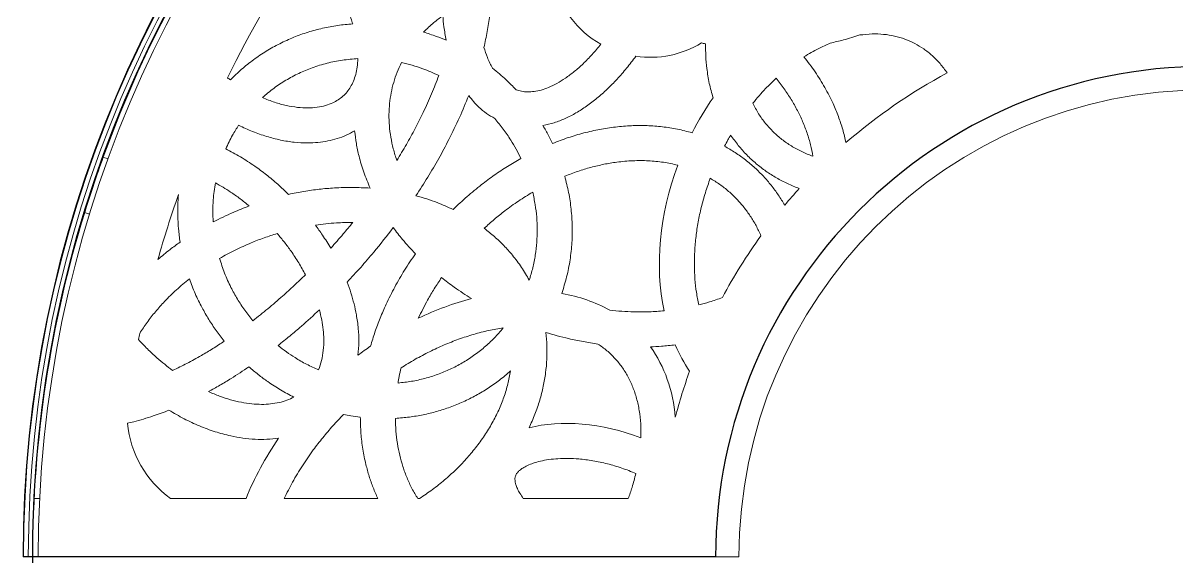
# Model space of a CAD drawing. Header units: millimetres. Extents: x -2045 to 3895, y -2116 to 2084.
# Drawn here: x -924 to 64, y 182 to 639 of the extents above; entities that cross this region are included whole.
import ezdxf

# ---------------------------------------------------------------- set-up
doc = ezdxf.new("R2010")
doc.units = ezdxf.units.MM

msp = doc.modelspace()

# ---------------------------------------------------------------- linework, layer by layer
at = {"color": 7, "linetype": 'Continuous', "lineweight": 15}
for p, q in [((-855.92, 524.22), (-871.81, 476.81)), ((-851.39, 522.7), (-855.92, 524.22)), ((-871.81, 476.81), (-867.25, 475.29)), ((-915.04, 231.81), (-910.04, 231.81)), ((-797.94, 231.81), (-733.38, 231.81)), ((-700.67, 231.81), (-620.53, 231.81)), ((-586.34, 231.81), (-584.77, 231.81)), ((-495.94, 231.81), (-406.07, 231.81)), ((-924.29, 181.81), (-919.79, 181.81)), ((-919.79, 181.81), (-916.29, 181.81)), ((-916.29, 181.81), (-911.29, 181.81)), ((-911.29, 181.81), (-311.29, 181.81))]:
    msp.add_line(p, q, dxfattribs=at)
at = {"color": 7, "linetype": 'Continuous'}
msp.add_line((-331.29, 181.81), (-924.29, 181.81), dxfattribs=at)
for centre, radius, start, end in [((88.71, 181.81), 1013, 90, 180), ((89.51, 181.02), 1013.79, 90.04482, 179.95518), ((89.51, 181.02), 1005.79, 90.04482, 160.04886), ((88.71, 181.81), 420, 90, 180), ((89.51, 181.02), 1005.79, 160.04886, 162.89744), ((89.51, 181.02), 1005.79, 162.89744, 179.95518), ((89.51, 182.61), 1005.79, 180.04482, 250.04886)]:
    msp.add_arc(centre, radius, start, end, dxfattribs=at)
at = {"color": 7, "linetype": 'Continuous', "lineweight": 15}
for centre, radius, start, end in [((88.71, 181.81), 1013, 90, 180), ((88.71, 181.81), 1008.5, 90, 180), ((88.71, 181.81), 1005, 90, 180), ((88.71, 181.81), 1000, 90, 180), ((88.71, 181.81), 933, 145.8637, 153.91393), ((-387.45, 694.57), 85, 193.38106, 240.30882), ((-387.45, 694.57), 85, 261.79061, 301.24818), ((88.71, 181.81), 470, 118.14158, 131.00209), ((88.71, 181.81), 400, 90, 180), ((88.71, 181.81), 470, 137.84941, 140.14934), ((88.71, 181.81), 933, 160.58037, 164.15874), ((88.71, 181.81), 470, 144.19122, 151.80057), ((88.71, 181.81), 933, 168.15994, 168.49073), ((88.71, 181.81), 470, 160.21352, 165.24963), ((-841.69, 335), 39.31, 279.78132, 287.95258), ((-744.85, 305.24), 90.61, 185.68702, 234.13311)]:
    msp.add_arc(centre, radius, start, end, dxfattribs=at)
for centre, major_axis, ratio, start_param, end_param in [((-230.98, 477.21), (79.56, 173.05), 0.724711, 1.326907, 1.51171), ((-230.98, 477.21), (79.56, 173.05), 0.724711, 1.671137, 2.375155), ((-556.92, 223.34), (-161.46, -148.8), 0.694421, 3.362193, 3.631227), ((-556.92, 223.34), (-161.46, -148.8), 0.694421, 4.05656, 4.294645), ((-556.92, 223.34), (-161.46, -148.8), 0.694421, 4.516259, 4.577001), ((-556.92, 223.34), (-161.46, -148.8), 0.694421, 2.649301, 3.053765), ((-230.98, 477.21), (79.56, 173.05), 0.724711, 2.566406, 2.736279), ((-423.72, 225.28), (-107.53, 35.06), 0.572575, 4.634179, 5.560096), ((-556.92, 223.34), (-161.46, -148.8), 0.694421, 5.029466, 5.312628)]:
    msp.add_ellipse(centre, major_axis=major_axis, ratio=ratio, start_param=start_param, end_param=end_param, dxfattribs=at)
for points, knots in [([(-641.99, 638.24), (-643.04, 641.42), (-645.18, 647.95), (-649.44, 657.59), (-654.49, 667.3), (-660.47, 677.09), (-667.34, 686.82), (-675.03, 696.4), (-680.7, 702.38), (-683.54, 705.38)], [0, 0, 0, 0, 0.12621, 0.258548, 0.396138, 0.538003, 0.690089, 0.844513, 1, 1, 1, 1]), ([(-529.71, 618.01), (-528.68, 622.6), (-526.66, 631.63), (-524.78, 644.21), (-523.64, 655.56), (-523.42, 662.41), (-523.31, 665.79)], [0, 0, 0, 0, 0.291874, 0.57445, 0.789992, 1, 1, 1, 1]), ([(-581.33, 631.21), (-578.47, 633.99), (-573.29, 639.01), (-567.5, 643.3), (-564.91, 645.22)], [0, 0, 0, 0, 0.553013, 1, 1, 1, 1]), ([(-562.06, 624.14), (-562.74, 628), (-563.98, 634.99), (-564.62, 642.06), (-564.91, 645.22)], [0, 0, 0, 0, 0.552341, 1, 1, 1, 1]), ([(-746.71, 590.29), (-743.59, 593.36), (-737.34, 599.5), (-727.02, 607.67), (-716.11, 615.02), (-704.6, 621.43), (-692.66, 626.85), (-680.36, 631.26), (-667.8, 634.64), (-654.99, 637.09), (-646.32, 637.85), (-641.99, 638.24)], [0, 0, 0, 0, 0.111474, 0.222987, 0.334569, 0.446286, 0.558161, 0.668249, 0.778564, 0.889141, 1, 1, 1, 1]), ([(-581.33, 631.21), (-577.68, 630.04), (-571.16, 627.95), (-564.84, 625.3), (-562.06, 624.14)], [0, 0, 0, 0, 0.559559, 1, 1, 1, 1]), ([(-207.71, 628.7), (-212.42, 627.23), (-220.82, 624.6), (-229.38, 622.59), (-233.15, 621.71)], [0, 0, 0, 0, 0.560518, 1, 1, 1, 1]), ([(-207.71, 628.7), (-204.26, 629.08), (-197.52, 629.83), (-187.56, 629.45), (-178.11, 627.98), (-169.16, 625.36), (-160.78, 621.66), (-152.94, 616.91), (-145.65, 611.11), (-138.84, 604.24), (-134.95, 598.96), (-132.96, 596.25)], [0, 0, 0, 0, 0.120843, 0.235779, 0.346097, 0.453373, 0.559462, 0.664344, 0.771736, 0.883175, 1, 1, 1, 1]), ([(-522.24, 600.27), (-523.04, 601.73), (-524.69, 604.74), (-527.29, 610.63), (-528.77, 615.16), (-529.71, 618.01)], [0, 0, 0, 0, 0.258568, 0.533782, 1, 1, 1, 1]), ([(-429.55, 620.73), (-432.04, 617.77), (-436.86, 612.01), (-444.5, 604.22), (-452.1, 597.44), (-459.62, 591.75), (-466.96, 587.18), (-473.93, 583.78), (-480.44, 581.5), (-486.45, 580.22), (-492.07, 579.87), (-497.35, 580.32), (-500.61, 581.33), (-502.21, 581.82)], [0, 0, 0, 0, 0.133016, 0.258219, 0.375063, 0.483136, 0.582197, 0.672233, 0.74917, 0.819009, 0.882888, 0.94249, 1, 1, 1, 1]), ([(-339.92, 621.08), (-340.56, 621.23), (-341.71, 621.5), (-342.85, 621.78), (-343.36, 621.9)], [0, 0, 0, 0, 0.560327, 1, 1, 1, 1]), ([(-333.47, 574.95), (-334.62, 579.05), (-336.95, 587.32), (-338.82, 599.25), (-339.85, 610.55), (-339.89, 617.55), (-339.92, 621.08)], [0, 0, 0, 0, 0.272908, 0.550998, 0.773581, 1, 1, 1, 1]), ([(-255.66, 610.02), (-253.57, 611.3), (-249.45, 613.85), (-241.99, 617.87), (-236.47, 620.26), (-233.15, 621.71)], [0, 0, 0, 0, 0.289833, 0.572161, 1, 1, 1, 1]), ([(-719.33, 575.05), (-716.17, 577.76), (-709.84, 583.18), (-699.38, 590.09), (-688.32, 596.03), (-676.5, 600.96), (-664, 604.75), (-650.92, 607.42), (-642.03, 608.1), (-637.58, 608.44)], [0, 0, 0, 0, 0.138597, 0.277412, 0.416603, 0.556313, 0.703362, 0.851231, 1, 1, 1, 1]), ([(-719.33, 575.05), (-715.87, 573.68), (-709.17, 571.01), (-699.08, 568.26), (-689.54, 566.62), (-680.67, 566.1), (-672.61, 566.62), (-665.44, 568.08), (-659.42, 570.3), (-654.44, 573.05), (-650.33, 576.22), (-646.78, 579.94), (-643.75, 584.28), (-641.25, 589.29), (-639.32, 595.02), (-637.99, 601.48), (-637.72, 606.05), (-637.58, 608.44)], [0, 0, 0, 0, 0.103363, 0.200168, 0.289803, 0.371874, 0.446307, 0.5135, 0.574393, 0.623783, 0.671037, 0.717927, 0.766172, 0.817439, 0.872961, 0.933656, 1, 1, 1, 1]), ([(-604.25, 521.23), (-605.32, 524.55), (-607.42, 531.08), (-609.51, 541.04), (-610.77, 550.89), (-611.12, 560.6), (-610.6, 570.07), (-609.25, 579.28), (-607.06, 588.2), (-604.11, 596.89), (-601.48, 602.4), (-600.17, 605.16)], [0, 0, 0, 0, 0.120754, 0.238302, 0.352937, 0.465081, 0.575226, 0.682002, 0.787978, 0.893769, 1, 1, 1, 1]), ([(-600.17, 605.16), (-597.11, 604.42), (-591, 602.92), (-582.66, 600.13), (-575.08, 597.17), (-570.57, 595.06), (-568.31, 594)], [0, 0, 0, 0, 0.278703, 0.558453, 0.778955, 1, 1, 1, 1]), ([(-399.59, 610.44), (-402.19, 607.03), (-407.32, 600.3), (-415.55, 590.9), (-424.01, 582.28), (-432.71, 574.53), (-441.6, 567.72), (-450.67, 561.9), (-459.91, 557.14), (-469.37, 553.38), (-475.9, 551.9), (-479.14, 551.17)], [0, 0, 0, 0, 0.127131, 0.25023, 0.369182, 0.483965, 0.594753, 0.699997, 0.802172, 0.90193, 1, 1, 1, 1]), ([(-255.66, 610.02), (-252.4, 605.76), (-245.95, 597.34), (-237.67, 583.9), (-231.1, 571.09), (-226.1, 559.03), (-222.32, 547.87), (-220.54, 540.28), (-219.65, 536.52)], [0, 0, 0, 0, 0.19452, 0.385345, 0.572488, 0.71704, 0.859495, 1, 1, 1, 1]), ([(-604.25, 521.23), (-601.5, 525.79), (-596.04, 534.82), (-588.53, 548.55), (-581.28, 562.99), (-574.42, 578.06), (-570.32, 588.75), (-568.31, 594)], [0, 0, 0, 0, 0.196588, 0.389251, 0.577407, 0.792632, 1, 1, 1, 1]), ([(-522.24, 600.27), (-518.32, 597.03), (-511.31, 591.24), (-504.99, 584.7), (-502.21, 581.82)], [0, 0, 0, 0, 0.559894, 1, 1, 1, 1]), ([(-749.25, 592.07), (-748.78, 591.74), (-747.93, 591.14), (-747.09, 590.55), (-746.71, 590.29)], [0, 0, 0, 0, 0.560781, 1, 1, 1, 1]), ([(-299.47, 570.27), (-297.68, 572.42), (-294.14, 576.68), (-287.53, 583.91), (-282.47, 588.74), (-279.4, 591.67)], [0, 0, 0, 0, 0.285178, 0.566572, 1, 1, 1, 1]), ([(-279.4, 591.67), (-277.09, 588.7), (-272.53, 582.81), (-266.5, 573.57), (-261.21, 564.22), (-256.65, 554.61), (-252.88, 544.81), (-249.87, 534.87), (-248.6, 528.17), (-247.97, 524.86)], [0, 0, 0, 0, 0.151437, 0.299164, 0.443095, 0.58321, 0.725999, 0.864833, 1, 1, 1, 1]), ([(-587.95, 491.09), (-584.52, 496.37), (-577.71, 506.86), (-568.31, 522.9), (-559.18, 539.9), (-550.49, 557.8), (-545.28, 570.58), (-542.71, 576.87)], [0, 0, 0, 0, 0.194498, 0.385986, 0.573925, 0.790151, 1, 1, 1, 1]), ([(-520.39, 557.18), (-522.79, 558.59), (-527.6, 561.43), (-533.56, 566.47), (-538.62, 571.63), (-541.35, 575.12), (-542.71, 576.87)], [0, 0, 0, 0, 0.278479, 0.5575799, 0.7779772, 1, 1, 1, 1]), ([(-247.97, 524.86), (-251.2, 526.12), (-257.56, 528.61), (-266.42, 533.48), (-274.53, 539.08), (-281.98, 545.55), (-288.69, 552.93), (-294.69, 561.18), (-297.87, 567.22), (-299.47, 570.27)], [0, 0, 0, 0, 0.14748, 0.290294, 0.42963, 0.566782, 0.709711, 0.853561, 1, 1, 1, 1]), ([(-520.39, 557.18), (-517.94, 554.22), (-513.04, 548.32), (-507.05, 539.46), (-502.02, 531), (-499.36, 525.61), (-498.03, 522.92)], [0, 0, 0, 0, 0.280604, 0.56084, 0.780648, 1, 1, 1, 1]), ([(-750.72, 531.3), (-748.9, 535.19), (-745.67, 542.14), (-741.53, 548.59), (-739.72, 551.42)], [0, 0, 0, 0, 0.56075, 1, 1, 1, 1]), ([(-739.72, 551.42), (-735.76, 549.57), (-727.95, 545.92), (-715.92, 541.71), (-703.99, 538.6), (-692.21, 536.7), (-681.49, 536.1), (-671.88, 536.55), (-663.39, 537.78), (-655.25, 539.85), (-647.5, 542.71), (-642.73, 545.33), (-640.36, 546.64)], [0, 0, 0, 0, 0.126579, 0.249474, 0.368438, 0.483377, 0.594372, 0.679003, 0.761588, 0.842388, 0.921744, 1, 1, 1, 1]), ([(-627.11, 497.6), (-628.99, 502.09), (-632.74, 510.98), (-636.5, 523.81), (-639.08, 535.69), (-639.93, 543), (-640.36, 546.64)], [0, 0, 0, 0, 0.286079, 0.567155, 0.78483, 1, 1, 1, 1]), ([(-479.14, 551.17), (-477.51, 548.37), (-474.61, 543.36), (-472.08, 538.16), (-470.97, 535.87)], [0, 0, 0, 0, 0.560225, 1, 1, 1, 1]), ([(-351.47, 544.98), (-355.62, 546.08), (-363.96, 548.29), (-376.87, 550.26), (-390.08, 551.25), (-403.53, 551.18), (-417.08, 550.08), (-430.65, 547.98), (-444.17, 544.92), (-457.69, 540.96), (-466.52, 537.58), (-470.97, 535.87)], [0, 0, 0, 0, 0.105319, 0.212077, 0.320438, 0.430529, 0.542437, 0.65416, 0.767688, 0.882989, 1, 1, 1, 1]), ([(-323.63, 533.5), (-322.67, 535.29), (-320.97, 538.48), (-319.15, 541.61), (-318.35, 542.98)], [0, 0, 0, 0, 0.560569, 1, 1, 1, 1]), ([(-259.74, 497.22), (-263.09, 498.56), (-269.77, 501.23), (-279.26, 506.24), (-288.22, 511.94), (-296.72, 518.47), (-304.65, 525.84), (-312.02, 534.01), (-316.24, 539.99), (-318.35, 542.98)], [0, 0, 0, 0, 0.143414, 0.285044, 0.425256, 0.564453, 0.709634, 0.85465, 1, 1, 1, 1]), ([(-696.92, 492.23), (-699.98, 495.15), (-706.09, 500.98), (-715.8, 509.04), (-726.44, 516.94), (-738, 524.52), (-746.5, 529.05), (-750.72, 531.3)], [0, 0, 0, 0, 0.190142, 0.379336, 0.566974, 0.785369, 1, 1, 1, 1]), ([(-272.11, 482.99), (-273.9, 485.93), (-277.46, 491.8), (-283.6, 500.05), (-290.28, 507.8), (-297.64, 515.1), (-305.68, 521.88), (-314.35, 528.15), (-320.53, 531.72), (-323.63, 533.5)], [0, 0, 0, 0, 0.14135, 0.281818, 0.421654, 0.561119, 0.707114, 0.853306, 1, 1, 1, 1]), ([(-498.03, 522.92), (-501.89, 520.7), (-509.65, 516.23), (-520.88, 508.74), (-532.46, 500.18), (-544.3, 490.45), (-552.1, 483.02), (-556.01, 479.3)], [0, 0, 0, 0, 0.1837742, 0.3691504, 0.5558952, 0.7773909, 1, 1, 1, 1]), ([(-363.73, 517.24), (-367.8, 518.15), (-376.08, 520), (-388.98, 521.19), (-402.34, 521.24), (-415.08, 520.09), (-427.05, 518.08), (-438.18, 515.44), (-449.39, 512.06), (-456.74, 509.2), (-460.46, 507.76)], [0, 0, 0, 0, 0.126617, 0.257286, 0.392344, 0.53196, 0.644897, 0.760611, 0.879027, 1, 1, 1, 1]), ([(-460.46, 507.76), (-459.27, 503.11), (-456.91, 493.82), (-454.84, 479.59), (-453.89, 465.29), (-454.16, 450.78), (-455.73, 436.17), (-458.56, 421.54), (-461.54, 412.1), (-463.03, 407.39)], [0, 0, 0, 0, 0.141225, 0.282063, 0.422497, 0.562517, 0.708766, 0.854579, 1, 1, 1, 1]), ([(-345.65, 397.57), (-346.39, 401.16), (-347.89, 408.49), (-349.11, 419.86), (-349.62, 431.67), (-349.32, 443.86), (-348.21, 456.23), (-346.31, 468.71), (-343.63, 481.2), (-340.23, 493.69), (-337.35, 501.88), (-335.9, 505.99)], [0, 0, 0, 0, 0.099746, 0.203371, 0.310563, 0.421049, 0.534451, 0.648266, 0.764102, 0.881491, 1, 1, 1, 1]), ([(-292.44, 456.8), (-293.81, 459.73), (-296.52, 465.52), (-301.46, 473.67), (-306.96, 481.26), (-313.16, 488.36), (-320.07, 494.91), (-327.65, 500.92), (-333.15, 504.3), (-335.9, 505.99)], [0, 0, 0, 0, 0.1450098, 0.2872726, 0.4273844, 0.5659908, 0.7103769, 0.8547634, 1, 1, 1, 1]), ([(-761.56, 468.59), (-761.7, 471.75), (-761.97, 478.04), (-761.6, 486.8), (-760.83, 494.82), (-760.02, 499.67), (-759.62, 502.09)], [0, 0, 0, 0, 0.281596, 0.561939, 0.781348, 1, 1, 1, 1]), ([(-730.64, 482.31), (-733.25, 484.41), (-738.43, 488.59), (-745.98, 493.87), (-753.02, 498.38), (-757.43, 500.86), (-759.62, 502.09)], [0, 0, 0, 0, 0.286003, 0.56795, 0.785868, 1, 1, 1, 1]), ([(-696.92, 492.23), (-692.58, 493.12), (-683.91, 494.91), (-670.79, 496.73), (-656.93, 497.93), (-642.34, 498.39), (-632.17, 497.86), (-627.11, 497.6)], [0, 0, 0, 0, 0.189401, 0.377809, 0.564976, 0.783658, 1, 1, 1, 1]), ([(-487.92, 494.15), (-491.99, 491.66), (-500.19, 486.65), (-511.07, 478.75), (-520.87, 470.93), (-526.58, 465.77), (-529.45, 463.19)], [0, 0, 0, 0, 0.275739, 0.555217, 0.776906, 1, 1, 1, 1]), ([(-487.92, 494.15), (-487.16, 490.61), (-485.64, 483.54), (-484.39, 472.79), (-483.91, 462.03), (-484.27, 451.15), (-485.53, 440.23), (-487.64, 429.31), (-489.79, 422.24), (-490.87, 418.72)], [0, 0, 0, 0, 0.142123, 0.283573, 0.424323, 0.564362, 0.710308, 0.855506, 1, 1, 1, 1]), ([(-789.83, 451.36), (-790.34, 455.14), (-791.36, 462.7), (-791.88, 473.31), (-791.85, 483.1), (-791.42, 489.05), (-791.21, 492.02)], [0, 0, 0, 0, 0.280831, 0.561019, 0.780706, 1, 1, 1, 1]), ([(-587.95, 491.09), (-584.85, 490.21), (-578.68, 488.45), (-567.95, 484.69), (-560.53, 481.34), (-556.01, 479.3)], [0, 0, 0, 0, 0.2835, 0.564279, 1, 1, 1, 1]), ([(-761.56, 468.59), (-755.91, 471.42), (-745.81, 476.48), (-735.28, 480.53), (-730.64, 482.31)], [0, 0, 0, 0, 0.55948, 1, 1, 1, 1]), ([(-674, 465.95), (-670.99, 466.35), (-665, 467.14), (-654.33, 468.02), (-646.65, 468.12), (-641.98, 468.18)], [0, 0, 0, 0, 0.283157, 0.564037, 1, 1, 1, 1]), ([(-660.81, 446.14), (-663.12, 449.92), (-667.25, 456.7), (-671.93, 463.11), (-674, 465.95)], [0, 0, 0, 0, 0.557558, 1, 1, 1, 1]), ([(-660.81, 446.14), (-657.22, 450.19), (-650.8, 457.41), (-644.68, 464.89), (-641.98, 468.18)], [0, 0, 0, 0, 0.5602251, 1, 1, 1, 1]), ([(-756.04, 437.39), (-751.66, 439.82), (-742.86, 444.69), (-730.06, 450.42), (-717.97, 455.13), (-710.41, 457.52), (-706.63, 458.72)], [0, 0, 0, 0, 0.278726, 0.558943, 0.779545, 1, 1, 1, 1]), ([(-682.52, 423.46), (-684.39, 426.87), (-688.19, 433.79), (-694.32, 443.01), (-700.47, 451.36), (-704.57, 456.26), (-706.63, 458.72)], [0, 0, 0, 0, 0.273155, 0.552531, 0.775306, 1, 1, 1, 1]), ([(-646.78, 417.11), (-642.9, 421.3), (-635.14, 429.7), (-621.83, 445.16), (-612.82, 456.74), (-607.31, 463.81)], [0, 0, 0, 0, 0.280223, 0.5606528, 1, 1, 1, 1]), ([(-588.32, 441.32), (-592.1, 445.37), (-598.8, 452.56), (-604.73, 460.39), (-607.31, 463.81)], [0, 0, 0, 0, 0.563989, 1, 1, 1, 1]), ([(-529.45, 463.19), (-526.5, 460.87), (-520.63, 456.25), (-512.56, 448.51), (-504.73, 439.77), (-497.3, 429.93), (-493.01, 422.45), (-490.87, 418.72)], [0, 0, 0, 0, 0.1896627, 0.3776621, 0.5642624, 0.7826891, 1, 1, 1, 1]), ([(-808.85, 436.5), (-805.41, 439.39), (-799.25, 444.58), (-792.71, 449.28), (-789.83, 451.36)], [0, 0, 0, 0, 0.558184, 1, 1, 1, 1]), ([(-727.55, 384.04), (-729.92, 387.03), (-734.66, 392.99), (-740.88, 402.56), (-746.7, 413.12), (-751.95, 424.69), (-754.68, 433.16), (-756.04, 437.39)], [0, 0, 0, 0, 0.187609, 0.374935, 0.561841, 0.781391, 1, 1, 1, 1]), ([(-588.32, 441.32), (-591.48, 436.7), (-597.77, 427.49), (-606.1, 413.04), (-613, 399.3), (-618.58, 386.39), (-623.1, 374.44), (-625.57, 366.34), (-626.8, 362.31)], [0, 0, 0, 0, 0.189994, 0.378879, 0.56626, 0.712204, 0.856833, 1, 1, 1, 1]), ([(-824.44, 373.25), (-822.36, 376.41), (-818.17, 382.79), (-810.99, 391.9), (-802.65, 401.25), (-793.01, 410.73), (-785.63, 416.8), (-781.9, 419.87)], [0, 0, 0, 0, 0.178739, 0.361395, 0.547756, 0.771762, 1, 1, 1, 1]), ([(-751.98, 366.52), (-754.34, 369.54), (-759.06, 375.58), (-765.39, 385.18), (-771.46, 395.72), (-777.13, 407.24), (-780.31, 415.66), (-781.9, 419.87)], [0, 0, 0, 0, 0.187082, 0.374046, 0.560803, 0.780599, 1, 1, 1, 1]), ([(-727.55, 384.04), (-723.25, 387.44), (-714.56, 394.28), (-702.83, 404.4), (-692.11, 414.14), (-685.72, 420.34), (-682.52, 423.46)], [0, 0, 0, 0, 0.274517, 0.553783, 0.77594, 1, 1, 1, 1]), ([(-637.51, 354.52), (-637.2, 358.29), (-636.57, 365.92), (-637.15, 377.54), (-638.63, 388.44), (-640.83, 398.56), (-643.44, 407.89), (-645.66, 414.02), (-646.78, 417.11)], [0, 0, 0, 0, 0.177806, 0.359324, 0.544994, 0.693946, 0.84563, 1, 1, 1, 1]), ([(-565.94, 420.97), (-568.04, 417.82), (-572.22, 411.55), (-579.03, 400.03), (-583.28, 391.43), (-585.86, 386.19)], [0, 0, 0, 0, 0.282576, 0.56342, 1, 1, 1, 1]), ([(-540.35, 402.94), (-545.3, 406.11), (-554.09, 411.75), (-562.34, 418.16), (-565.94, 420.97)], [0, 0, 0, 0, 0.562609, 1, 1, 1, 1]), ([(-325.5, 403.91), (-329.18, 402.57), (-335.8, 400.17), (-342.62, 398.37), (-345.65, 397.57)], [0, 0, 0, 0, 0.554361, 1, 1, 1, 1]), ([(-705.98, 362.82), (-702.61, 365.5), (-695.83, 370.91), (-683.95, 381), (-675.65, 388.64), (-670.56, 393.33)], [0, 0, 0, 0, 0.276514, 0.555946, 1, 1, 1, 1]), ([(-671.3, 341.94), (-670.37, 344.56), (-668.44, 350), (-667.03, 358.9), (-666.67, 367.77), (-667.25, 376.47), (-668.47, 384.85), (-669.85, 390.46), (-670.56, 393.33)], [0, 0, 0, 0, 0.159672, 0.330817, 0.514698, 0.668461, 0.830324, 1, 1, 1, 1]), ([(-375.27, 392.54), (-379.54, 392.21), (-388.16, 391.55), (-400.27, 391.54), (-411.58, 392.03), (-418.51, 392.72), (-421.99, 393.07)], [0, 0, 0, 0, 0.2746, 0.553728, 0.775823, 1, 1, 1, 1]), ([(-513.14, 377.92), (-515.66, 374.97), (-520.7, 369.08), (-529.23, 361.17), (-538.41, 354.01), (-548.22, 347.72), (-558.53, 342.35), (-569.25, 337.94), (-580.3, 334.51), (-591.65, 331.98), (-599.36, 331.13), (-603.23, 330.7)], [0, 0, 0, 0, 0.111173, 0.222305, 0.333514, 0.444913, 0.55661, 0.6667, 0.777253, 0.888336, 1, 1, 1, 1]), ([(-600.67, 343.68), (-596.64, 346.17), (-588.65, 351.1), (-576.31, 357.6), (-563.9, 363.35), (-551.29, 368.32), (-538.56, 372.46), (-525.82, 375.78), (-517.31, 377.21), (-513.14, 377.92)], [0, 0, 0, 0, 0.149909, 0.297389, 0.441937, 0.583085, 0.726833, 0.865934, 1, 1, 1, 1]), ([(-825.53, 367.97), (-822.98, 365.26), (-817.9, 359.83), (-810.32, 352.81), (-803.1, 346.67), (-798.5, 343.19), (-796.21, 341.46)], [0, 0, 0, 0, 0.281901, 0.563092, 0.782575, 1, 1, 1, 1]), ([(-796.21, 341.46), (-792.12, 343.44), (-783.79, 347.46), (-772.37, 353.81), (-761.7, 360.18), (-755.25, 364.39), (-751.98, 366.52)], [0, 0, 0, 0, 0.2677213, 0.5453712, 0.7700275, 1, 1, 1, 1]), ([(-476.7, 374.05), (-476.32, 370.25), (-475.57, 362.61), (-475.69, 351.04), (-476.72, 339.44), (-478.75, 327.67), (-481.81, 315.8), (-485.86, 303.88), (-489.32, 296.18), (-491.06, 292.31)], [0, 0, 0, 0, 0.136372, 0.273578, 0.41187, 0.551415, 0.699154, 0.848642, 1, 1, 1, 1]), ([(-432.06, 364.1), (-436.27, 364.74), (-444.7, 366.01), (-456.34, 368.49), (-467.02, 371.16), (-473.47, 373.09), (-476.7, 374.05)], [0, 0, 0, 0, 0.278858, 0.558799, 0.779274, 1, 1, 1, 1]), ([(-671.3, 341.94), (-674.74, 343.5), (-681.63, 346.64), (-690.76, 351.94), (-698.9, 357.32), (-703.62, 360.98), (-705.98, 362.82)], [0, 0, 0, 0, 0.279, 0.558865, 0.779269, 1, 1, 1, 1]), ([(-432.06, 364.1), (-429.43, 362.25), (-424.22, 358.57), (-417.36, 351.91), (-411.34, 344.51), (-406.2, 336.26), (-402, 327.25), (-398.75, 317.46), (-396.5, 306.94), (-395.22, 295.66), (-395.27, 287.9), (-395.3, 283.92)], [0, 0, 0, 0, 0.1043286, 0.2069111, 0.3094909, 0.4138482, 0.5215803, 0.6320755, 0.7481748, 0.8706976, 1, 1, 1, 1]), ([(-365.95, 363.37), (-369.86, 362.94), (-376.87, 362.18), (-383.91, 361.87), (-387.02, 361.73)], [0, 0, 0, 0, 0.557782, 1, 1, 1, 1]), ([(-765.54, 323.34), (-762.29, 325.14), (-755.74, 328.77), (-744.12, 335.76), (-735.93, 341.21), (-730.87, 344.56)], [0, 0, 0, 0, 0.273756, 0.552502, 1, 1, 1, 1]), ([(-692.31, 318.62), (-696.16, 320.64), (-703.86, 324.68), (-714.02, 331.29), (-723.05, 337.91), (-728.27, 342.35), (-730.87, 344.56)], [0, 0, 0, 0, 0.279554, 0.559489, 0.779692, 1, 1, 1, 1]), ([(-506.96, 341.02), (-510.02, 338.39), (-516.15, 333.13), (-526.08, 326.17), (-536.48, 319.92), (-547.35, 314.49), (-558.55, 309.93), (-570.02, 306.23), (-581.68, 303.41), (-593.53, 301.39), (-601.53, 300.77), (-605.53, 300.46)], [0, 0, 0, 0, 0.111435, 0.222924, 0.334513, 0.446248, 0.558146, 0.668253, 0.778584, 0.889156, 1, 1, 1, 1]), ([(-600.67, 343.68), (-601.21, 341.26), (-602.17, 336.95), (-602.91, 332.6), (-603.23, 330.7)], [0, 0, 0, 0, 0.562873, 1, 1, 1, 1]), ([(-506.96, 341.02), (-507.63, 337.29), (-509, 329.73), (-512.45, 318.55), (-516.93, 307.41), (-522.5, 296.4), (-529.13, 285.59), (-536.61, 275.29), (-544.85, 265.52), (-553.75, 256.32), (-563.4, 247.59), (-573.73, 239.32), (-581.07, 234.33), (-584.77, 231.81)], [0, 0, 0, 0, 0.082367, 0.166934, 0.253854, 0.343193, 0.434962, 0.529097, 0.619921, 0.71261, 0.806991, 0.902865, 1, 1, 1, 1]), ([(-765.54, 323.34), (-762.37, 321.99), (-756.18, 319.33), (-746.75, 316.29), (-737.58, 314.08), (-728.72, 312.75), (-720.32, 312.3), (-712.44, 312.69), (-705.15, 313.88), (-698.41, 315.76), (-694.31, 317.68), (-692.31, 318.62)], [0, 0, 0, 0, 0.136256, 0.266878, 0.391384, 0.509448, 0.620904, 0.724009, 0.821103, 0.912797, 1, 1, 1, 1]), ([(-829.58, 297.61), (-826.78, 298.34), (-821.14, 299.83), (-811.02, 303.01), (-803.81, 305.75), (-799.36, 307.44)], [0, 0, 0, 0, 0.272462, 0.550754, 1, 1, 1, 1]), ([(-799.36, 307.44), (-795.08, 304.93), (-786.61, 299.97), (-773.39, 293.84), (-760.06, 288.88), (-747.59, 285.49), (-736.13, 283.42), (-725.74, 282.44), (-715.49, 282.33), (-708.77, 283.1), (-705.44, 283.48)], [0, 0, 0, 0, 0.150502, 0.297869, 0.441728, 0.581899, 0.689467, 0.794866, 0.898283, 1, 1, 1, 1]), ([(-700.67, 231.81), (-698.34, 236.54), (-693.61, 246.11), (-685.22, 259.99), (-676.53, 272.64), (-667.72, 284), (-659.09, 294.16), (-652.91, 300.6), (-649.81, 303.83)], [0, 0, 0, 0, 0.1783946, 0.3615591, 0.5486513, 0.6978337, 0.8484402, 1, 1, 1, 1]), ([(-635.55, 301.47), (-638.22, 301.83), (-643, 302.47), (-647.73, 303.42), (-649.81, 303.83)], [0, 0, 0, 0, 0.5596438, 1, 1, 1, 1]), ([(-635.55, 301.47), (-635.42, 296.84), (-635.18, 287.67), (-633.52, 274.11), (-631.09, 261.85), (-628.05, 250.89), (-624.69, 241.15), (-621.91, 234.92), (-620.53, 231.81)], [0, 0, 0, 0, 0.193171, 0.383159, 0.570094, 0.714976, 0.858228, 1, 1, 1, 1]), ([(-605.53, 300.46), (-605.42, 296.83), (-605.18, 289.65), (-603.88, 279.09), (-601.92, 268.92), (-599.19, 259.03), (-595.7, 249.49), (-591.48, 240.32), (-588.04, 234.63), (-586.34, 231.81)], [0, 0, 0, 0, 0.151046, 0.29821, 0.441573, 0.581278, 0.724022, 0.863424, 1, 1, 1, 1]), ([(-399.54, 253.31), (-403.54, 254.9), (-411.53, 258.08), (-423.87, 261.64), (-436.22, 264.26), (-447.5, 265.71), (-457.48, 266.22), (-466.05, 266.05), (-473.95, 265.29), (-481.01, 264), (-487.13, 262.29), (-492.18, 260.29), (-496.13, 258.16), (-499.02, 256.07), (-500.94, 254.17), (-502.14, 252.53), (-502.55, 251.49), (-502.73, 251.04)], [0, 0, 0, 0, 0.117708, 0.235651, 0.351654, 0.463456, 0.546969, 0.625568, 0.698265, 0.764128, 0.822282, 0.872077, 0.912924, 0.944877, 0.969445, 0.986743, 1, 1, 1, 1]), ([(-502.73, 251.04), (-502.83, 250.65), (-503.07, 249.77), (-503.15, 248.18), (-502.95, 246.1), (-502.29, 243.38), (-500.97, 239.99), (-498.87, 235.98), (-496.97, 233.28), (-495.94, 231.81)], [0, 0, 0, 0, 0.057985, 0.12991, 0.226275, 0.355153, 0.529122, 0.744381, 1, 1, 1, 1]), ([(-399.54, 253.31), (-400.58, 249.31), (-402.45, 242.05), (-404.95, 234.98), (-406.07, 231.81)], [0, 0, 0, 0, 0.552072, 1, 1, 1, 1])]:
    msp.add_open_spline(points, degree=3, knots=knots, dxfattribs=at)

doc.saveas('drawing.dxf')
